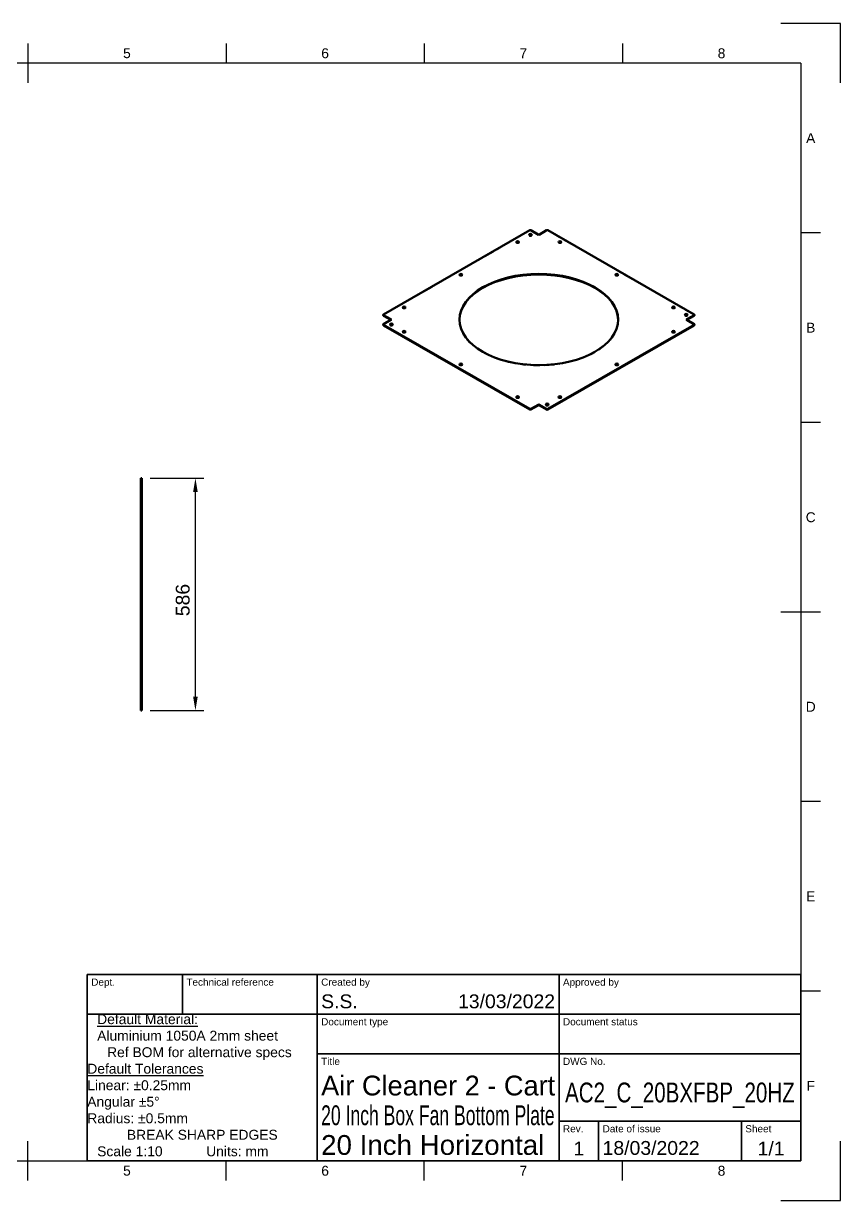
# Model space of a CAD drawing. Header units: millimetres. Extents: x 0 to 420, y 0 to 297.
# Drawn here: x 213.9 to 420, y 0 to 297 of the extents above; entities that cross this region are included whole.
import ezdxf
from ezdxf.enums import TextEntityAlignment as Align

# ---------------------------------------------------------------- set-up
doc = ezdxf.new("R2010")
doc.units = ezdxf.units.MM
doc.header["$LTSCALE"] = 0.75
doc.linetypes.add('HIDDEN2', pattern=[4.7625, 3.175, -1.5875])
for name, color, linetype, lineweight in [('Annotations', 7, 'Continuous', 25), ('Border', 7, 'Continuous', 25), ('Dimensions', 7, 'Continuous', 25), ('Hidden', 7, 'HIDDEN2', 25), ('Hidden Narrow', 7, 'HIDDEN2', 25), ('TitleBlock', 7, 'Continuous', 35), ('Visible', 7, 'Continuous', 50), ('Visible Narrow', 7, 'Continuous', 25)]:
    doc.layers.add(name, color=color, linetype=linetype, lineweight=lineweight)
doc.styles.add('FusionTitle', font='arial.ttf')
doc.styles.get("Standard").update_dxf_attribs({"font": 'arial.ttf'})
doc.dimstyles.new('ISO-25', dxfattribs={"dimtxt": 3.5, "dimasz": 3.5, "dimexe": 2.1, "dimexo": 2.1, "dimgap": 1.4, "dimtad": 1, "dimzin": 12, "dimdsep": 46, "dimtxsty": 'Standard', "dimcen": 0, "dimclrd": 256, "dimclre": 256, "dimclrt": 256, "dimazin": 3, "dimtp": 0.1, "dimtm": 0.1, "dimtfac": 0.714286, "dimtmove": 0, "dimatfit": 3, "dimfxl": 1, "dimtzin": 12, "dimarcsym": 0})

# ---------------------------------------------------------------- blocks, each defined once
blk = doc.blocks.new('ISO_A3_SHEET')
at = {"layer": 'Border'}
for p, q in [((215, 292), (215, 282)), ((265, 292), (265, 287)), ((315, 292), (315, 287)), ((365, 292), (365, 287)), ((410, 287), (20, 287)), ((410, 287), (410, 10)), ((415, 244.16666), (410, 244.16666)), ((415, 196.33333), (410, 196.33333)), ((415, 148.5), (405, 148.5)), ((415, 100.66667), (410, 100.66667)), ((415, 52.83334), (410, 52.83334)), ((215, 5), (215, 15)), ((20, 10), (410, 10)), ((265, 5), (265, 10)), ((315, 5), (315, 10)), ((365, 5), (365, 10))]:
    blk.add_line(p, q, dxfattribs=at)
at = {"layer": 'Defpoints'}
for p, q in [((420, 297), (405, 297)), ((420, 282), (420, 297)), ((420, 0), (420, 15)), ((405, 0), (420, 0))]:
    blk.add_line(p, q, dxfattribs=at)
at = {"layer": 'Border', "style": 'FusionTitle'}
for s, p in [('5', (240, 289.5)), ('6', (290, 289.5)), ('7', (340, 289.5)), ('8', (390, 289.5)), ('A', (412.5, 268.08333)), ('B', (412.5, 220.25)), ('C', (412.5, 172.41667)), ('D', (412.5, 124.58334)), ('E', (412.5, 76.75001)), ('F', (412.5, 28.91668)), ('5', (240, 7.5)), ('6', (290, 7.5)), ('7', (340, 7.5)), ('8', (390, 7.5))]:
    blk.add_text(s, height=2.5, dxfattribs=at).set_placement(p, align=Align.MIDDLE)
blk = doc.blocks.new('ISO_TITLEBLOCK')
at = {"layer": 'TitleBlock'}
for p, q in [((0, 47), (-180, 47)), ((-180, 47), (-180, 0)), ((-156, 37), (-156, 47)), ((-122, 0), (-122, 47)), ((-61, 0), (-61, 47)), ((0, 0), (0, 47)), ((-180, 37), (0, 37)), ((-122, 27), (0, 27)), ((-61, 10), (0, 10)), ((-51, 0), (-51, 10)), ((-15, 0), (-15, 10)), ((-180, 0), (0, 0))]:
    blk.add_line(p, q, dxfattribs=at)
at = {"layer": 'TitleBlock', "style": 'FusionTitle'}
for s, p in [('Dept.', (-179, 46)), ('Technical reference', (-155, 46)), ('Created by', (-121, 46)), ('Approved by', (-60, 46)), ('Document type', (-121, 36)), ('Document status', (-60, 36)), ('Title', (-121, 26)), ('DWG No.', (-60, 26)), ('Rev.', (-60, 9)), ('Date of issue', (-50, 9)), ('Sheet', (-14, 9))]:
    blk.add_text(s, height=1.8, dxfattribs=at).set_placement(p, align=Align.TOP_LEFT)
for tag, height, p in [('DEPT', 3.5, (-179, 42)), ('TECHNICAL_REFERENCE', 3.5, (-155, 42)), ('CREATED_BY', 3.5, (-121, 42)), ('APPROVED_BY', 3.5, (-60, 42)), ('DOCUMENT_TYPE', 3.5, (-121, 32)), ('DOCUMENT_STATUS', 3.5, (-60, 32)), ('TITLE_1', 5, (-121, 21.5)), ('TITLE_2', 5, (-121, 14)), ('TITLE_3', 5, (-121, 6.5)), ('DATE_OF_ISSUE', 3.5, (-50, 5))]:
    blk.add_attdef(tag, text='', height=height, dxfattribs=at).set_placement(p, align=Align.TOP_LEFT)
for tag, p in [('CREATED_DATE', (-62, 42)), ('APPROVED_DATE', (-0.99, 42))]:
    blk.add_attdef(tag, text='', height=3.5, dxfattribs=at).set_placement(p, align=Align.TOP_RIGHT)
for tag, height, p in [('DRAWING_NUMBER', 5, (-30.5, 19.75)), ('REV', 3.5, (-56, 4.85)), ('SHEET', 3.5, (-7.5, 4.85))]:
    blk.add_attdef(tag, text='', height=height, dxfattribs=at).set_placement(p, align=Align.TOP_CENTER)
blk = doc.blocks.new('*D44')
at = {"layer": 'Defpoints', "color": 0, "transparency": 16777216}
for p in [(243.75137, 182.267305), (257.281932, 182.267305), (243.75137, 123.667305)]:
    blk.add_point(p, dxfattribs=at)
at = {"layer": 'Dimensions', "lineweight": -2, "transparency": 16777216}
for p, q in [((245.85137, 182.267305), (259.381932, 182.267305)), ((257.281932, 127.167305), (257.281932, 178.767305)), ((245.85137, 123.667305), (259.381932, 123.667305))]:
    blk.add_line(p, q, dxfattribs=at)
at = {"layer": 'Dimensions', "transparency": 16777216}
for points in [[(256.698598, 178.767305), (257.865265, 178.767305), (257.281932, 182.267305)], [(256.698598, 127.167305), (257.865265, 127.167305), (257.281932, 123.667305)]]:
    blk.add_solid(points, dxfattribs=at)
at = {"layer": 'Dimensions', "transparency": 16777216, "insert": (254.094926, 151.517334), "char_height": 3.5, "attachment_point": 5, "rotation": 90}
blk.add_mtext('586', dxfattribs=at)

msp = doc.modelspace()

# ---------------------------------------------------------------- linework, layer by layer
at = {"layer": 'Hidden', "extrusion": (1e-16, 0.817547, 0.575862)}
for p, q in [((341.644579, 244.687448, -32.083945), (304.733605, 223.431831, -1.907484)), ((341.436523, 243.710946, -30.350306), (341.436523, 243.547436, -30.465478)), ((341.927421, 244.687448, -32.083945), (343.765899, 243.628739, -30.580903)), ((342.136523, 243.710946, -30.350306), (342.136523, 243.547436, -30.465478)), ((344.048742, 243.628739, -30.580903), (345.887219, 244.687448, -32.083945)), ((383.081036, 223.431831, -1.907484), (346.170062, 244.687448, -32.083945)), ((338.218781, 241.694487, -27.834858), (338.218781, 241.857997, -27.719686)), ((338.918781, 241.694487, -27.834858), (338.918781, 241.857997, -27.719686)), ((348.895592, 241.694338, -27.834646), (348.895592, 241.857847, -27.719474)), ((349.595592, 241.694338, -27.834646), (349.595592, 241.857847, -27.719474)), ((323.899877, 233.448774, -16.128473), (323.899877, 233.612283, -16.0133)), ((324.59986, 233.448774, -16.128473), (324.59986, 233.612283, -16.0133)), ((363.214512, 233.448625, -16.12826), (363.214512, 233.612134, -16.013088)), ((363.914497, 233.448625, -16.12826), (363.914497, 233.612134, -16.013088)), ((309.580956, 225.203061, -4.422087), (309.580956, 225.36657, -4.306915)), ((310.280956, 225.203061, -4.422087), (310.280956, 225.36657, -4.306915)), ((377.533417, 225.202911, -4.421875), (377.533417, 225.366421, -4.306703)), ((378.233417, 225.202911, -4.421875), (378.233417, 225.366421, -4.306703)), ((380.751374, 223.5136, -1.676265), (380.751374, 223.350091, -1.791438)), ((381.451374, 223.5136, -1.676265), (381.451374, 223.350091, -1.791438)), ((306.572082, 222.047366, 0.058032), (304.733605, 220.988657, 1.561075)), ((306.363267, 221.071029, 1.791438), (306.363267, 220.907519, 1.676265)), ((306.572082, 222.210244, -0.173205), (306.571534, 222.21056, -0.173653)), ((306.630661, 222.292315, 0.057586), (306.630661, 222.128805, -0.057586)), ((307.063267, 221.071029, 1.791438), (307.063267, 220.907519, 1.676265)), ((323.90732, 222.292315, 0.057586), (323.90732, 222.128805, -0.057586)), ((363.90732, 222.292315, 0.057586), (363.90732, 222.128805, -0.057586)), ((381.18398, 222.292315, 0.057586), (381.18398, 222.128805, -0.057586)), ((381.243106, 222.21056, -0.173653), (381.242558, 222.210244, -0.173205)), ((381.242558, 222.047366, 0.058032), (383.081036, 220.988657, 1.561075)), ((309.580835, 219.054475, 4.30702), (309.580835, 219.217984, 4.422193)), ((310.280835, 219.054475, 4.30702), (310.280835, 219.217984, 4.422193)), ((377.533537, 219.054624, 4.306808), (377.533537, 219.218134, 4.421981)), ((378.233537, 219.054624, 4.306808), (378.233537, 219.218134, 4.421981)), ((323.899754, 210.808762, 16.013406), (323.899754, 210.972271, 16.128578)), ((324.599741, 210.808762, 16.013406), (324.599741, 210.972271, 16.128578)), ((363.214631, 210.808911, 16.013194), (363.214631, 210.972421, 16.128366)), ((363.91462, 210.808911, 16.013194), (363.91462, 210.972421, 16.128366)), ((338.21866, 202.563049, 27.719792), (338.21866, 202.726558, 27.834964)), ((338.91866, 202.563049, 27.719792), (338.91866, 202.726558, 27.834964)), ((348.895713, 202.563198, 27.719579), (348.895713, 202.726707, 27.834752)), ((349.595713, 202.563198, 27.719579), (349.595713, 202.726707, 27.834752)), ((345.678117, 200.873683, 30.465478), (345.678117, 200.710174, 30.350306)), ((346.378117, 200.873683, 30.465478), (346.378117, 200.710174, 30.350306))]:
    msp.add_line(p, q, dxfattribs=at)
for centre, radius, start, end in [((-341.786523, -165.156605, 181.567604), 0.35, 336.069593, 203.930407), ((-341.786, -166.994845, 181.567604), 0.2, 225, 315), ((-346.028641, -166.994845, 181.567604), 0.2, 225, 315), ((-304.875026, -130.083871, 181.567604), 0.2, 315, 0), ((-381.101374, -130.083348, 181.567604), 0.35, 336.069593, 203.930407), ((-382.939615, -130.083871, 181.567604), 0.2, 180, 225), ((-304.875026, -125.841231, 181.567604), 0.2, 315, 0), ((-306.713267, -125.841754, 181.567604), 0.35, 336.069593, 203.930407), ((-382.939615, -125.841231, 181.567604), 0.2, 180, 225), ((-346.028117, -90.768497, 181.567604), 0.35, 336.069593, 203.930407)]:
    msp.add_arc(centre, radius, start, end, dxfattribs=at)
at = {"layer": 'Hidden', "extrusion": (3.034e-13, -0.817547, -0.575862)}
for centre, radius, start, end in [((343.90732, -165.43921, -181.567604), 0.2, 45, 135), ((338.568781, -161.938907, -181.567604), 0.35, 336.069593, 203.930407), ((349.245592, -161.938647, -181.567604), 0.35, 336.069593, 203.930407), ((324.249868, -147.619995, -181.567604), 0.349992, 336.06899, 203.93101), ((363.564504, -147.619735, -181.567604), 0.349993, 336.069063, 203.930937), ((309.930956, -133.301082, -181.567604), 0.35, 336.069593, 203.930407), ((377.883417, -133.300823, -181.567604), 0.35, 336.069593, 203.930407), ((306.430661, -127.962551, -181.567604), 0.2, 315, 45), ((343.90732, -127.962551, -181.567604), 20, 359.593284, 180.406716), ((381.38398, -127.962551, -181.567604), 0.2, 135, 225), ((309.930835, -122.62389, -181.567604), 0.35, 336.069593, 203.930407), ((377.883537, -122.62415, -181.567604), 0.35, 336.069593, 203.930407), ((324.249748, -108.304978, -181.567604), 0.349994, 336.069141, 203.930859), ((363.564625, -108.305238, -181.567604), 0.349995, 336.069204, 203.930796), ((338.56866, -93.986066, -181.567604), 0.35, 336.069593, 203.930407), ((349.245713, -93.986325, -181.567604), 0.35, 336.069593, 203.930407)]:
    msp.add_arc(centre, radius, start, end, dxfattribs=at)
at = {"layer": 'Hidden Narrow', "extrusion": (1e-16, 0.817547, 0.575862)}
for p, q in [((341.644579, 244.687448, -32.083945), (341.644579, 244.850957, -31.968772)), ((341.927421, 244.850957, -31.968772), (341.927421, 244.687448, -32.083945)), ((343.765899, 243.628739, -30.580903), (343.765899, 243.792248, -30.46573)), ((344.048742, 243.792248, -30.46573), (344.048742, 243.628739, -30.580903)), ((345.887219, 244.687448, -32.083945), (345.887219, 244.850957, -31.968772)), ((346.170062, 244.850957, -31.968772), (346.170062, 244.687448, -32.083945)), ((304.733605, 223.595341, -1.792312), (304.733605, 223.432463, -1.90704)), ((383.081036, 223.432463, -1.90704), (383.081036, 223.595341, -1.792312)), ((304.733605, 221.152167, 1.676247), (304.733605, 220.989288, 1.561519)), ((306.572082, 222.047366, 0.058032), (306.572082, 222.210875, 0.173205)), ((381.242558, 222.210875, 0.173205), (381.242558, 222.047366, 0.058032)), ((383.081036, 220.989288, 1.561519), (383.081036, 221.152167, 1.676247))]:
    msp.add_line(p, q, dxfattribs=at)
at = {"layer": 'Visible', "extrusion": (1e-16, 0.817547, 0.575862)}
for p, q in [((341.644579, 244.850957, -31.968772), (304.733605, 223.595341, -1.792312)), ((343.765899, 243.792248, -30.46573), (341.927421, 244.850957, -31.968772)), ((345.887219, 244.850957, -31.968772), (344.048742, 243.792248, -30.46573)), ((346.170062, 244.850957, -31.968772), (383.081036, 223.595341, -1.792312)), ((304.675026, 223.350392, -1.791866), (304.675026, 223.513902, -1.676693)), ((306.572082, 222.373754, -0.058032), (304.733605, 223.432463, -1.561075)), ((306.571534, 222.21056, -0.173653), (304.733605, 223.268953, -1.676247)), ((381.242558, 222.373754, -0.058032), (383.081036, 223.432463, -1.561075)), ((383.081036, 223.268953, -1.676247), (381.243106, 222.21056, -0.173653)), ((383.139615, 223.513902, -1.676693), (383.139615, 223.350392, -1.791866)), ((304.675026, 221.070727, 1.791866), (304.675026, 220.907218, 1.676693)), ((306.572082, 222.210875, 0.173205), (304.733605, 221.152167, 1.676247)), ((304.733605, 220.989288, 1.907484), (341.644579, 199.733672, 32.083945)), ((304.733605, 220.825779, 1.792312), (341.644579, 199.570163, 31.968772)), ((383.081036, 220.989288, 1.907484), (346.170062, 199.733672, 32.083945)), ((346.170062, 199.570163, 31.968772), (383.081036, 220.825779, 1.792312)), ((381.242558, 222.210875, 0.173205), (383.081036, 221.152167, 1.676247)), ((383.139615, 220.907218, 1.676693), (383.139615, 221.070727, 1.791866)), ((343.765899, 200.792381, 30.580903), (341.927421, 199.733672, 32.083945)), ((343.765899, 200.628871, 30.46573), (341.927421, 199.570163, 31.968772)), ((344.048742, 200.792381, 30.580903), (345.887219, 199.733672, 32.083945)), ((344.048742, 200.628871, 30.46573), (345.887219, 199.570163, 31.968772))]:
    msp.add_line(p, q, dxfattribs=at)
at = {"layer": 'Visible', "extrusion": (1, 2.967e-13, 2.968e-13)}
for p, q in [((243.75137, 182.267305, 26.1), (243.55137, 182.267305, 26.1)), ((243.55137, 179.467305, 26.3), (243.55137, 182.067305, 26.3)), ((243.75137, 179.467305, 26.3), (243.75137, 182.067305, 26.3)), ((243.75137, 179.267305, 29.1), (243.55137, 179.267305, 29.1)), ((243.55137, 179.067305, 29.3), (243.55137, 126.867305, 29.3)), ((243.75137, 179.067305, 29.3), (243.75137, 126.867305, 29.3)), ((243.55137, 126.667305, 29.1), (243.75137, 126.667305, 29.1)), ((243.55137, 126.467305, 26.3), (243.55137, 123.867305, 26.3)), ((243.75137, 126.467305, 26.3), (243.75137, 123.867305, 26.3)), ((243.55137, 123.667305, 26.1), (243.75137, 123.667305, 26.1))]:
    msp.add_line(p, q, dxfattribs=at)
at = {"layer": 'Visible', "extrusion": (3.05e-13, -0.817547, -0.575862)}
for centre in [(341.786523, -165.156605, -181.767604), (381.101374, -130.083348, -181.767604), (306.713267, -125.841754, -181.767604), (346.028117, -90.768497, -181.767604)]:
    msp.add_circle(centre, 0.35, dxfattribs=at)
at = {"layer": 'Visible', "extrusion": (3.034e-13, -0.817547, -0.575862)}
for centre, radius in [((338.568781, -161.938907, -181.767604), 0.35), ((349.245592, -161.938647, -181.767604), 0.35), ((324.249868, -147.619995, -181.767604), 0.349992), ((343.90732, -127.962551, -181.767604), 20), ((363.564504, -147.619735, -181.767604), 0.349993), ((309.930956, -133.301082, -181.767604), 0.35), ((377.883417, -133.300823, -181.767604), 0.35), ((309.930835, -122.62389, -181.767604), 0.35), ((377.883537, -122.62415, -181.767604), 0.35), ((324.249748, -108.304978, -181.767604), 0.349994), ((363.564625, -108.305238, -181.767604), 0.349995), ((338.56866, -93.986066, -181.767604), 0.35), ((349.245713, -93.986325, -181.767604), 0.35)]:
    msp.add_circle(centre, radius, dxfattribs=at)
at = {"layer": 'Visible', "extrusion": (1e-16, 0.817547, 0.575862)}
for centre, radius, start, end in [((-341.786523, -165.156605, 181.567604), 0.35, 203.930407, 336.069593), ((-343.90732, -165.43921, 181.767604), 0.2, 45, 135), ((-304.875026, -130.083871, 181.567604), 0.2, 0, 45), ((-381.101374, -130.083348, 181.567604), 0.35, 203.930407, 336.069593), ((-382.939615, -130.083871, 181.567604), 0.2, 135, 180), ((-304.875026, -125.841231, 181.567604), 0.2, 0, 45), ((-306.713267, -125.841754, 181.567604), 0.35, 203.930407, 336.069593), ((-306.430661, -127.962551, 181.767604), 0.2, 135, 225), ((-381.38398, -127.962551, 181.767604), 0.2, 315, 45), ((-382.939615, -125.841231, 181.567604), 0.2, 135, 180), ((-341.786, -88.930257, 181.567604), 0.2, 45, 135), ((-343.90732, -90.485892, 181.767604), 0.2, 225, 315), ((-346.028117, -90.768497, 181.567604), 0.35, 203.930407, 336.069593), ((-346.028641, -88.930257, 181.567604), 0.2, 45, 135)]:
    msp.add_arc(centre, radius, start, end, dxfattribs=at)
at = {"layer": 'Visible', "extrusion": (3.034e-13, -0.817547, -0.575862)}
for centre, radius, start, end in [((341.786, -166.994845, -181.767604), 0.2, 225, 315), ((346.028641, -166.994845, -181.767604), 0.2, 225, 315), ((338.568781, -161.938907, -181.567604), 0.35, 203.930407, 336.069593), ((349.245592, -161.938647, -181.567604), 0.35, 203.930407, 336.069593), ((343.90732, -127.962551, -181.567604), 20, 180.406716, 359.593284), ((324.249868, -147.619995, -181.567604), 0.349992, 203.93101, 336.06899), ((363.564504, -147.619735, -181.567604), 0.349993, 203.930937, 336.069063), ((304.875026, -130.083871, -181.767604), 0.2, 135, 225), ((309.930956, -133.301082, -181.567604), 0.35, 203.930407, 336.069593), ((377.883417, -133.300823, -181.567604), 0.35, 203.930407, 336.069593), ((382.939615, -130.083871, -181.767604), 0.2, 315, 45), ((304.875026, -125.841231, -181.767604), 0.2, 135, 225), ((382.939615, -125.841231, -181.767604), 0.2, 315, 45), ((309.930835, -122.62389, -181.567604), 0.35, 203.930407, 336.069593), ((377.883537, -122.62415, -181.567604), 0.35, 203.930407, 336.069593), ((324.249748, -108.304978, -181.567604), 0.349994, 203.930859, 336.069141), ((363.564625, -108.305238, -181.567604), 0.349995, 203.930796, 336.069204), ((338.56866, -93.986066, -181.567604), 0.35, 203.930407, 336.069593), ((349.245713, -93.986325, -181.567604), 0.35, 203.930407, 336.069593), ((341.786, -88.930257, -181.767604), 0.2, 45, 135), ((343.90732, -90.485892, -181.567604), 0.2, 225, 315), ((346.028641, -88.930257, -181.767604), 0.2, 45, 135)]:
    msp.add_arc(centre, radius, start, end, dxfattribs=at)
at = {"layer": 'Visible', "extrusion": (1, 2.967e-13, 2.968e-13)}
for centre, start, end in [((182.067305, 26.1, 243.55137), 0, 90), ((179.067305, 29.1, 243.55137), 0, 90), ((179.467305, 26.5, 243.75137), 180, 270), ((126.867305, 29.1, 243.55137), 90, 180), ((126.467305, 26.5, 243.75137), 270, 0), ((123.867305, 26.1, 243.55137), 90, 180)]:
    msp.add_arc(centre, 0.2, start, end, dxfattribs=at)
at = {"layer": 'Visible', "extrusion": (-1, -2.967e-13, -7.259e-13)}
for centre in [(-182.067305, 26.1, -243.75137), (-179.067305, 29.1, -243.75137)]:
    msp.add_arc(centre, 0.2, 90, 180, dxfattribs=at)
at = {"layer": 'Visible', "extrusion": (-1, -2.967e-13, -7.26e-13)}
for centre, start, end in [((-179.467305, 26.5, -243.55137), 270, 0), ((-126.867305, 29.1, -243.75137), 0, 90), ((-123.867305, 26.1, -243.75137), 0, 90)]:
    msp.add_arc(centre, 0.2, start, end, dxfattribs=at)
at = {"layer": 'Visible', "extrusion": (-1, -2.966e-13, -7.26e-13)}
msp.add_arc((-126.467305, 26.5, -243.55137), 0.2, 180, 270, dxfattribs=at)
at = {"layer": 'Visible Narrow', "extrusion": (1e-16, 0.817547, 0.575862)}
for p, q in [((304.733605, 223.268953, -1.676247), (304.733605, 223.432463, -1.561075)), ((383.081036, 223.432463, -1.561075), (383.081036, 223.268953, -1.676247)), ((304.733605, 220.825779, 1.792312), (304.733605, 220.989288, 1.907484)), ((306.572082, 222.373754, -0.058032), (306.572082, 222.210875, -0.17276)), ((381.242558, 222.210875, -0.17276), (381.242558, 222.373754, -0.058032)), ((383.081036, 220.989288, 1.907484), (383.081036, 220.825779, 1.792312)), ((341.644579, 199.733672, 32.083945), (341.644579, 199.570163, 31.968772)), ((341.927421, 199.570163, 31.968772), (341.927421, 199.733672, 32.083945)), ((343.765899, 200.792381, 30.580903), (343.765899, 200.628871, 30.46573)), ((344.048742, 200.628871, 30.46573), (344.048742, 200.792381, 30.580903)), ((345.887219, 199.733672, 32.083945), (345.887219, 199.570163, 31.968772)), ((346.170062, 199.570163, 31.968772), (346.170062, 199.733672, 32.083945))]:
    msp.add_line(p, q, dxfattribs=at)

# ---------------------------------------------------------------- block references
at = {"layer": 'Border'}
msp.add_blockref('ISO_A3_SHEET', (0, 0), dxfattribs=at)
at = {"layer": 'TitleBlock'}
ref = msp.add_blockref('ISO_TITLEBLOCK', (410, 10), dxfattribs=at)
ref.add_attrib('DATE_OF_ISSUE', '18/03/2022', dxfattribs={"height": 3.5, "style": 'FusionTitle'}).set_placement((360, 15), align=Align.TOP_LEFT)
ref.add_attrib('REV', '1', dxfattribs={"height": 3.5, "style": 'FusionTitle'}).set_placement((354, 14.85), align=Align.TOP_CENTER)
ref.add_attrib('TITLE_3', '20 Inch Horizontal', dxfattribs={"height": 5, "style": 'FusionTitle'}).set_placement((289, 16.5), align=Align.TOP_LEFT)
ref.add_attrib('CREATED_DATE', '13/03/2022', dxfattribs={"height": 3.5, "style": 'FusionTitle'}).set_placement((348, 52), align=Align.TOP_RIGHT)
ref.add_attrib('SHEET', '1/1', dxfattribs={"height": 3.5, "style": 'FusionTitle'}).set_placement((402.5, 14.85), align=Align.TOP_CENTER)
ref.add_attrib('TITLE_2', '20 Inch Box Fan Bottom Plate', dxfattribs={"height": 5, "style": 'FusionTitle', "width": 0.634771}).set_placement((289, 24), align=Align.TOP_LEFT)
ref.add_attrib('DRAWING_NUMBER', 'AC2_C_20BXFBP_20HZ', dxfattribs={"height": 5, "style": 'FusionTitle', "width": 0.742548}).set_placement((379.5, 29.751432), align=Align.TOP_CENTER)
ref.add_attrib('TITLE_1', 'Air Cleaner 2 - Cart', dxfattribs={"height": 5, "style": 'FusionTitle', "width": 0.98161}).set_placement((289, 31.5), align=Align.TOP_LEFT)
ref.add_attrib('CREATED_BY', 'S.S.', dxfattribs={"height": 3.5, "style": 'FusionTitle'}).set_placement((289, 52), align=Align.TOP_LEFT)

# ---------------------------------------------------------------- texts
at = {"layer": 'Annotations', "insert": (230, 47), "char_height": 2.5, "attachment_point": 1}
msp.add_mtext_dynamic_manual_height_columns('\\pi-2.5,l5;{\\LDefault Material: ^J}Aluminium 1050A 2mm sheet\\P\\pi2.5,l2.5;Ref BOM for alternative specs\\P\\pi0,l0;{\\LDefault Tolerances^J}Linear: ±0.25mm ^JAngular ±5° ^JRadius: ±0.5mm^J^IBREAK SHARP EDGES\\P\\pl2.5;Scale 1:10^I^IUnits: mm', width=58, gutter_width=17.5, heights=[0], dxfattribs=at)

# ---------------------------------------------------------------- dimensions: what is measured, and where the dimension line sits
at = {"layer": 'Dimensions'}
dim = msp.add_linear_dim(base=(257.281932, 182.267305), p1=(243.75137, 123.667305), p2=(243.75137, 182.267305), angle=90, dimstyle='ISO-25', override={"dimlfac": 10}, dxfattribs=at)
dim.commit()
dim.dimension.update_dxf_attribs({"geometry": '*D44', "text_midpoint": (257.281932, 151.517334), "dimtype": 161})

doc.saveas('drawing.dxf')
